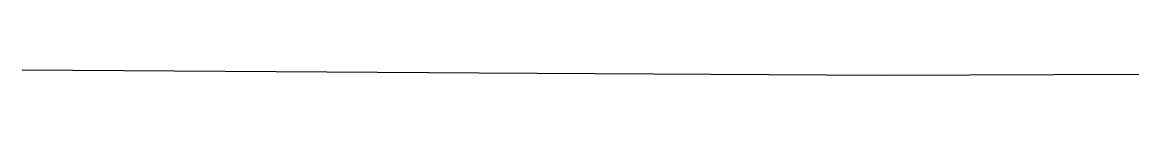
# Model space of a CAD drawing. Header units: metres. Extents: x 0 to 220, y 95 to 96.
import ezdxf

# ---------------------------------------------------------------- set-up
doc = ezdxf.new("R2010")
doc.units = ezdxf.units.M

msp = doc.modelspace()

# ---------------------------------------------------------------- linework, layer by layer
msp.add_lwpolyline([(0, 96.4), (90, 95.8), (170, 95.3), (220, 95.5)])

doc.saveas('drawing.dxf')
